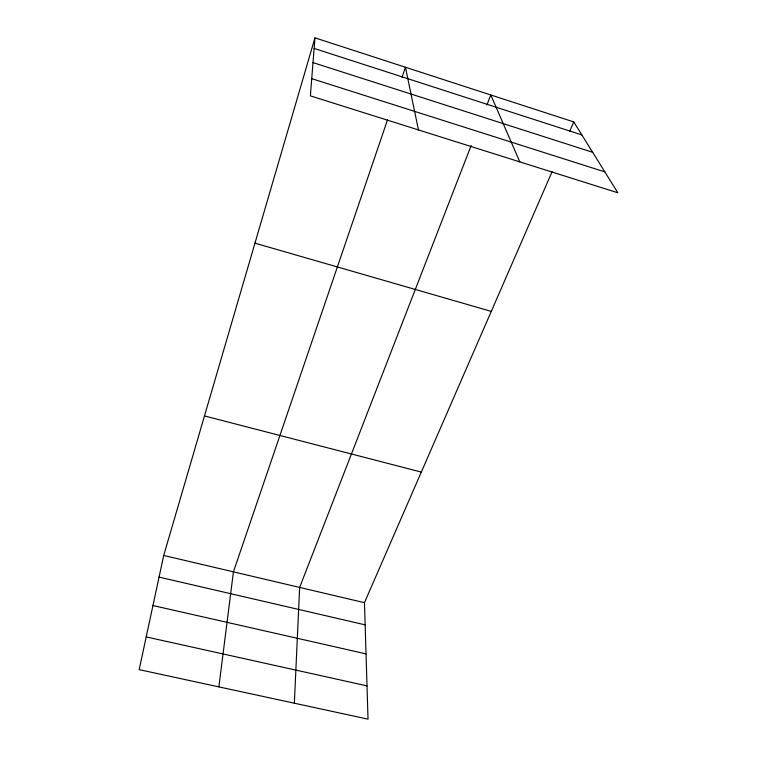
<?xml version="1.0" encoding="UTF-8"?>
<svg xmlns="http://www.w3.org/2000/svg" width="757" height="757" viewBox="0 0 757 757"><rect width="100%" height="100%" fill="white"/><g stroke="black" fill="none" stroke-linecap="round" stroke-linejoin="round"><path stroke-width="1.14" d="M294.35 703.215L299.64 587.432L471.166 145.514M314.959 37.85L310.379 95.855L617.826 192.78L573.759 121.924L314.959 37.85L163.711 555.449L139.174 669.642L368.025 719.15L364.467 602.676L552.099 171.669M218.877 686.883L233.43 571.857L387.556 119.748M402.024 77.299L405.449 67.25L418.46 129.93M486.95 104.863L490.782 94.966L519.813 161.875M569.519 131.661L573.759 121.924M146.205 636.911L367.013 685.88M152.952 605.534L366.038 653.887M159.055 577.108L365.148 624.847M163.711 555.449L364.467 602.676M204.475 415.934L421.318 472.084M254.967 243.158L491.274 311.392M311.733 78.652L604.834 171.886M313.001 62.604L592.655 152.299M314.117 48.429L581.849 134.926"/></g></svg>
